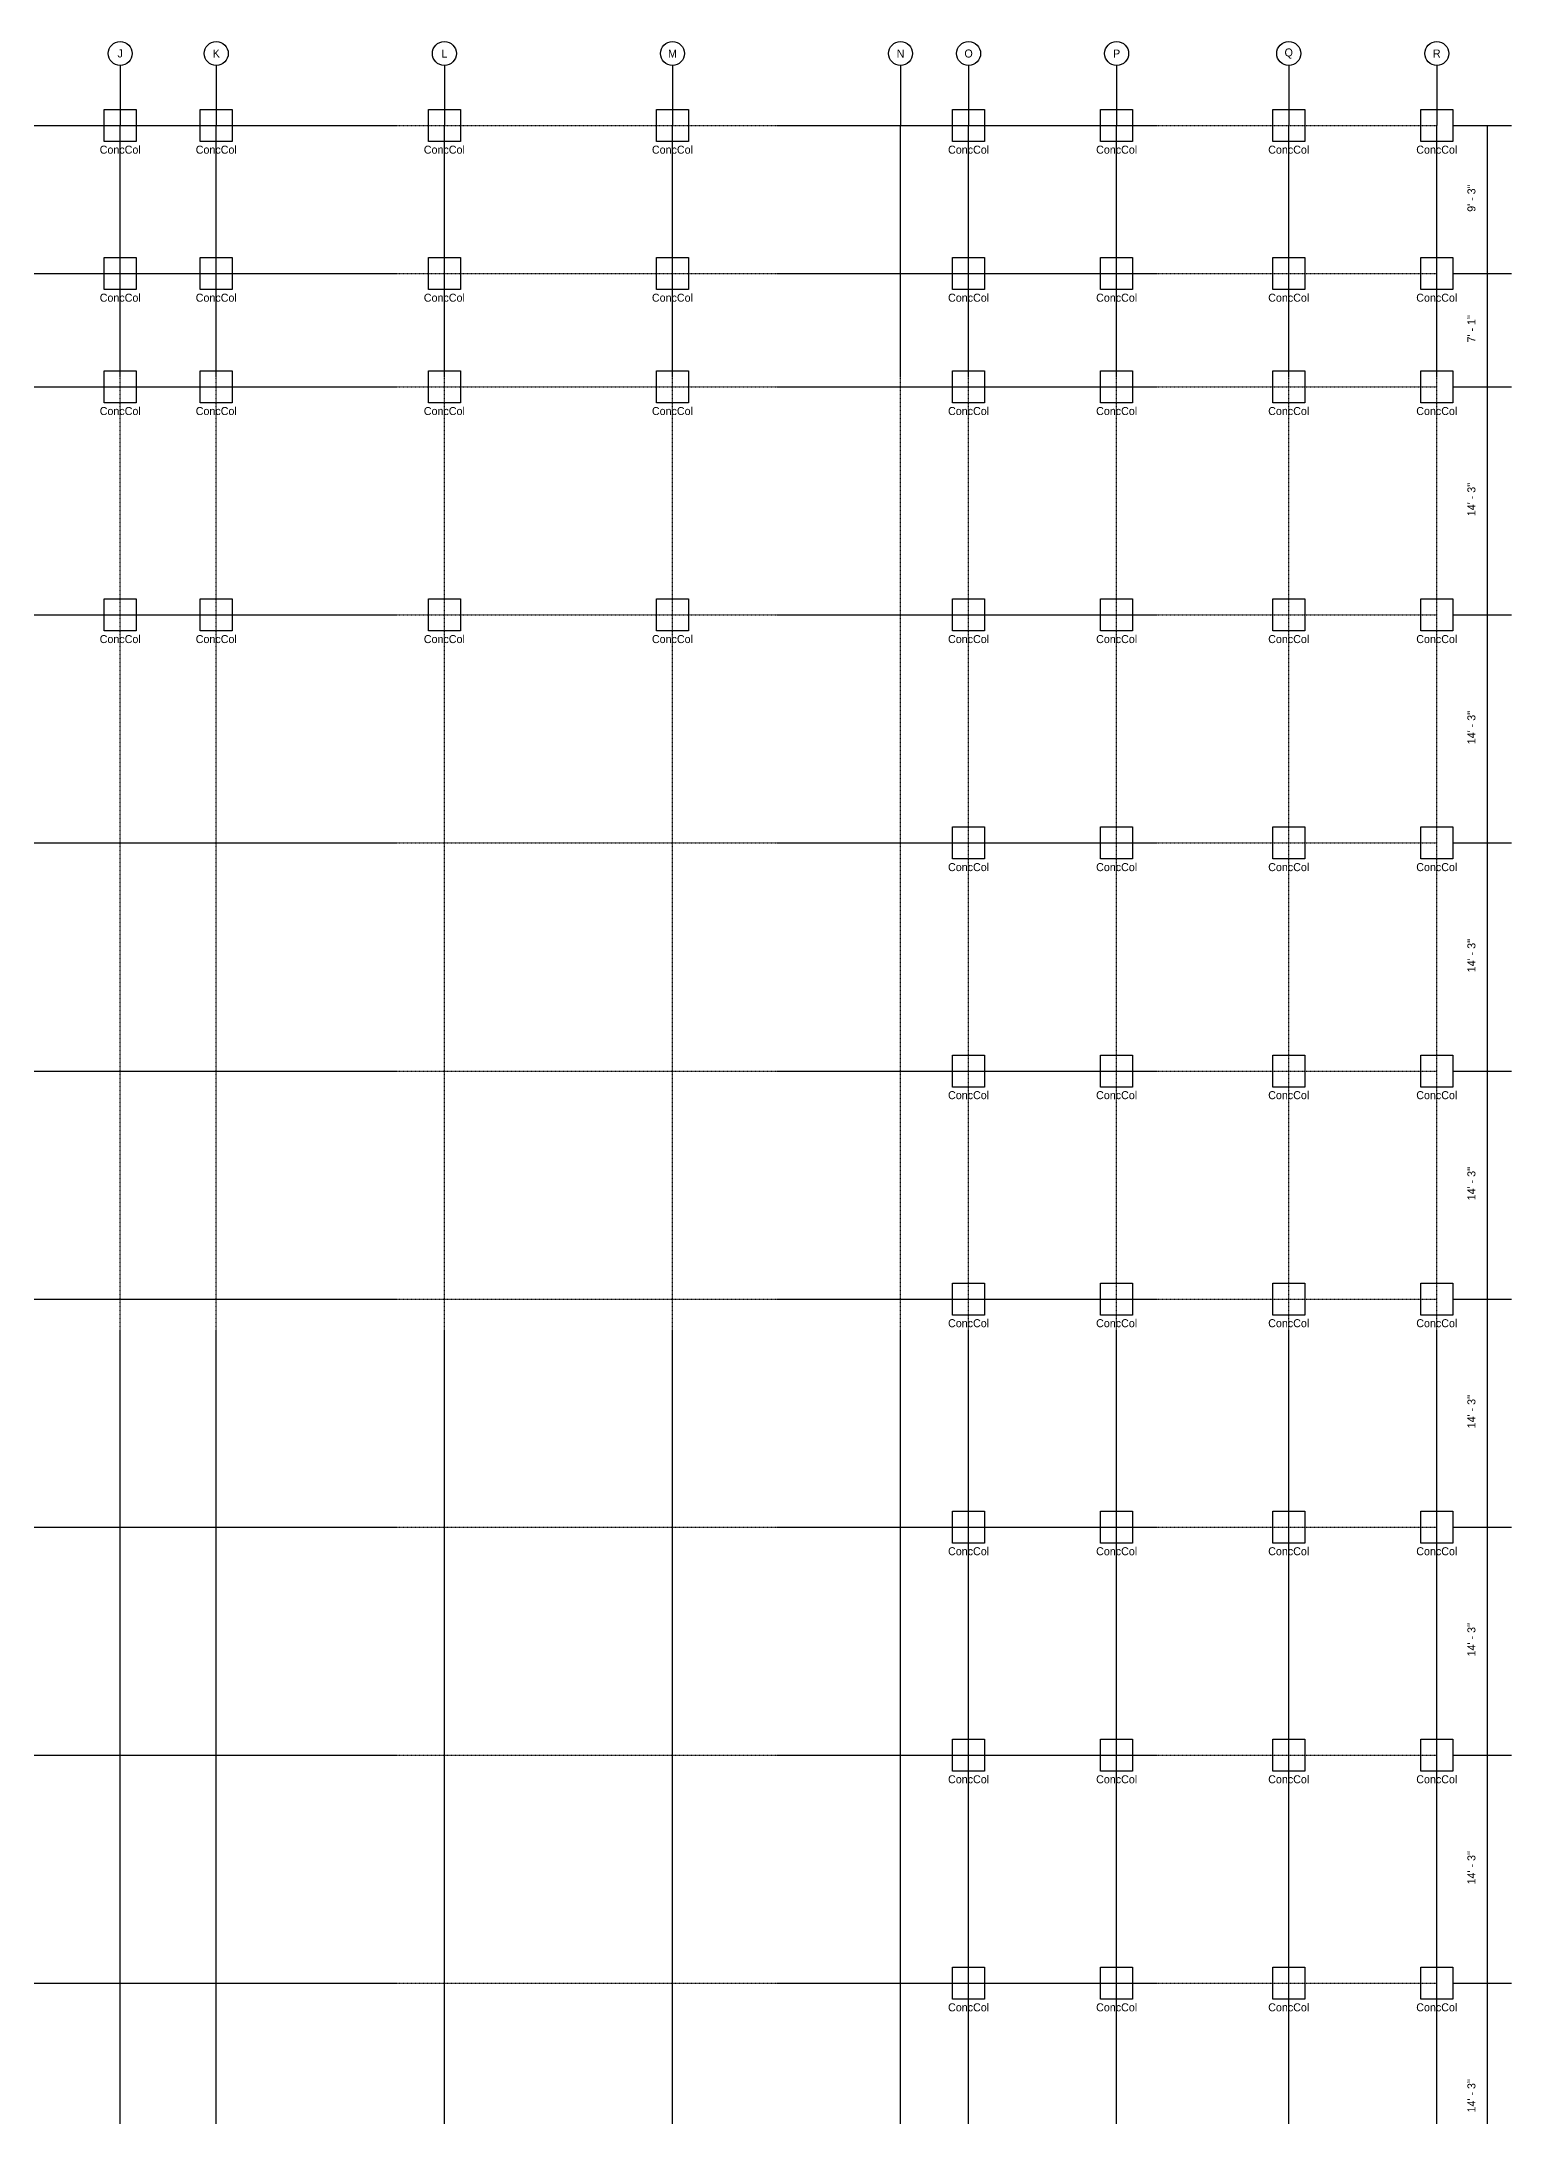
# Model space of a CAD drawing. Extents: x -63 to 2141, y 56 to 3168.
# Drawn here: x 1039 to 2141, y 1612 to 3168 of the extents above; entities that cross this region are included whole.
import ezdxf
from ezdxf.enums import TextEntityAlignment as Align

# ---------------------------------------------------------------- set-up
doc = ezdxf.new("R2010")
doc.units = 0
doc.header["$MEASUREMENT"] = 0
doc.linetypes.add('Center', pattern=[2, 1.25, -0.25, 0.25, -0.25])
doc.layers.get('0').update_dxf_attribs({"linetype": 'CONTINUOUS'})
for name, color, linetype in [('COLS', 5, 'CONTINUOUS'), ('DIMENSIONS', 4, 'CONTINUOUS'), ('GRID', 1, 'CONTINUOUS'), ('TEXT', 5, 'CONTINUOUS')]:
    doc.layers.add(name, color=color, linetype=linetype)
doc.dimstyles.get("Standard").update_dxf_attribs({"dimtxt": 0.18, "dimasz": 0.18, "dimexe": 0.18, "dimexo": 0.0625, "dimgap": 0.09, "dimtad": 0, "dimtih": 1, "dimtoh": 1, "dimdec": 4, "dimzin": 0, "dimtxsty": 'STANDARD', "dimcen": 0.09, "dimazin": 3, "dimtfac": 1, "dimtdec": 4, "dimtofl": 0, "dimtmove": 0, "dimatfit": 3, "dimtolj": 1, "dimtzin": 0})

# ---------------------------------------------------------------- blocks, each defined once
blk = doc.blocks.new('*D101')
at = {"color": 1, "linetype": 'BYBLOCK'}
for points in [[(2126.7, 1708.2), (2127.8, 1707.1), (2118.2, 1716.7), (2119.3, 1715.6)], [(2126.7, 1537.2), (2127.8, 1536.1), (2118.2, 1545.7), (2119.3, 1544.6)]]:
    blk.add_solid(points, dxfattribs=at)
at = {"layer": 'DIMENSIONS', "color": 9, "linetype": 'BYBLOCK'}
for p, q in [((2097, 1711.9), (2141, 1711.9)), ((2097, 1540.9), (2141, 1540.9))]:
    blk.add_line(p, q, dxfattribs=at)
at = {"layer": 'DIMENSIONS', "color": 0, "linetype": 'BYBLOCK'}
blk.add_line((2123, 1540.9), (2123, 1711.9), dxfattribs=at)
at = {"layer": 'DIMENSIONS', "color": 0, "linetype": 'BYBLOCK', "insert": (2111, 1626.4), "char_height": 6, "attachment_point": 5, "rotation": 90}
blk.add_mtext("\\A1; 14' - 3''", dxfattribs=at)
blk = doc.blocks.new('*D102')
at = {"color": 1, "linetype": 'BYBLOCK'}
for points in [[(2126.7, 1879.2), (2127.8, 1878.1), (2118.2, 1887.7), (2119.3, 1886.6)], [(2126.7, 1708.2), (2127.8, 1707.1), (2118.2, 1716.7), (2119.3, 1715.6)]]:
    blk.add_solid(points, dxfattribs=at)
at = {"layer": 'DIMENSIONS', "color": 9, "linetype": 'BYBLOCK'}
for p, q in [((2097, 1882.9), (2141, 1882.9)), ((2097, 1711.9), (2141, 1711.9))]:
    blk.add_line(p, q, dxfattribs=at)
at = {"layer": 'DIMENSIONS', "color": 0, "linetype": 'BYBLOCK'}
blk.add_line((2123, 1711.9), (2123, 1882.9), dxfattribs=at)
at = {"layer": 'DIMENSIONS', "color": 0, "linetype": 'BYBLOCK', "insert": (2111, 1797.4), "char_height": 6, "attachment_point": 5, "rotation": 90}
blk.add_mtext("\\A1; 14' - 3''", dxfattribs=at)
blk = doc.blocks.new('*D103')
at = {"color": 1, "linetype": 'BYBLOCK'}
for points in [[(2126.7, 2050.2), (2127.8, 2049.1), (2118.2, 2058.7), (2119.3, 2057.6)], [(2126.7, 1879.2), (2127.8, 1878.1), (2118.2, 1887.7), (2119.3, 1886.6)]]:
    blk.add_solid(points, dxfattribs=at)
at = {"layer": 'DIMENSIONS', "color": 9, "linetype": 'BYBLOCK'}
for p, q in [((2097, 2053.9), (2141, 2053.9)), ((2097, 1882.9), (2141, 1882.9))]:
    blk.add_line(p, q, dxfattribs=at)
at = {"layer": 'DIMENSIONS', "color": 0, "linetype": 'BYBLOCK'}
blk.add_line((2123, 1882.9), (2123, 2053.9), dxfattribs=at)
at = {"layer": 'DIMENSIONS', "color": 0, "linetype": 'BYBLOCK', "insert": (2111, 1968.4), "char_height": 6, "attachment_point": 5, "rotation": 90}
blk.add_mtext("\\A1; 14' - 3''", dxfattribs=at)
blk = doc.blocks.new('*D104')
at = {"color": 1, "linetype": 'BYBLOCK'}
for points in [[(2126.7, 2221.2), (2127.8, 2220.1), (2118.2, 2229.7), (2119.3, 2228.6)], [(2126.7, 2050.2), (2127.8, 2049.1), (2118.2, 2058.7), (2119.3, 2057.6)]]:
    blk.add_solid(points, dxfattribs=at)
at = {"layer": 'DIMENSIONS', "color": 9, "linetype": 'BYBLOCK'}
for p, q in [((2097, 2224.9), (2141, 2224.9)), ((2097, 2053.9), (2141, 2053.9))]:
    blk.add_line(p, q, dxfattribs=at)
at = {"layer": 'DIMENSIONS', "color": 0, "linetype": 'BYBLOCK'}
blk.add_line((2123, 2053.9), (2123, 2224.9), dxfattribs=at)
at = {"layer": 'DIMENSIONS', "color": 0, "linetype": 'BYBLOCK', "insert": (2111, 2139.4), "char_height": 6, "attachment_point": 5, "rotation": 90}
blk.add_mtext("\\A1; 14' - 3''", dxfattribs=at)
blk = doc.blocks.new('*D105')
at = {"color": 1, "linetype": 'BYBLOCK'}
for points in [[(2126.7, 2392.2), (2127.8, 2391.1), (2118.2, 2400.7), (2119.3, 2399.6)], [(2126.7, 2221.2), (2127.8, 2220.1), (2118.2, 2229.7), (2119.3, 2228.6)]]:
    blk.add_solid(points, dxfattribs=at)
at = {"layer": 'DIMENSIONS', "color": 9, "linetype": 'BYBLOCK'}
for p, q in [((2097, 2395.9), (2141, 2395.9)), ((2097, 2224.9), (2141, 2224.9))]:
    blk.add_line(p, q, dxfattribs=at)
at = {"layer": 'DIMENSIONS', "color": 0, "linetype": 'BYBLOCK'}
blk.add_line((2123, 2224.9), (2123, 2395.9), dxfattribs=at)
at = {"layer": 'DIMENSIONS', "color": 0, "linetype": 'BYBLOCK', "insert": (2111, 2310.4), "char_height": 6, "attachment_point": 5, "rotation": 90}
blk.add_mtext("\\A1; 14' - 3''", dxfattribs=at)
blk = doc.blocks.new('*D106')
at = {"color": 1, "linetype": 'BYBLOCK'}
for points in [[(2126.7, 2563.2), (2127.8, 2562.1), (2118.2, 2571.7), (2119.3, 2570.6)], [(2126.7, 2392.2), (2127.8, 2391.1), (2118.2, 2400.7), (2119.3, 2399.6)]]:
    blk.add_solid(points, dxfattribs=at)
at = {"layer": 'DIMENSIONS', "color": 9, "linetype": 'BYBLOCK'}
for p, q in [((2097, 2566.9), (2141, 2566.9)), ((2097, 2395.9), (2141, 2395.9))]:
    blk.add_line(p, q, dxfattribs=at)
at = {"layer": 'DIMENSIONS', "color": 0, "linetype": 'BYBLOCK'}
blk.add_line((2123, 2395.9), (2123, 2566.9), dxfattribs=at)
at = {"layer": 'DIMENSIONS', "color": 0, "linetype": 'BYBLOCK', "insert": (2111, 2481.4), "char_height": 6, "attachment_point": 5, "rotation": 90}
blk.add_mtext("\\A1; 14' - 3''", dxfattribs=at)
blk = doc.blocks.new('*D107')
at = {"color": 1, "linetype": 'BYBLOCK'}
for points in [[(2126.7, 2734.2), (2127.8, 2733.1), (2118.2, 2742.7), (2119.3, 2741.6)], [(2126.7, 2563.2), (2127.8, 2562.1), (2118.2, 2571.7), (2119.3, 2570.6)]]:
    blk.add_solid(points, dxfattribs=at)
at = {"layer": 'DIMENSIONS', "color": 9, "linetype": 'BYBLOCK'}
for p, q in [((2097, 2737.9), (2141, 2737.9)), ((2097, 2566.9), (2141, 2566.9))]:
    blk.add_line(p, q, dxfattribs=at)
at = {"layer": 'DIMENSIONS', "color": 0, "linetype": 'BYBLOCK'}
blk.add_line((2123, 2566.9), (2123, 2737.9), dxfattribs=at)
at = {"layer": 'DIMENSIONS', "color": 0, "linetype": 'BYBLOCK', "insert": (2111, 2652.4), "char_height": 6, "attachment_point": 5, "rotation": 90}
blk.add_mtext("\\A1; 14' - 3''", dxfattribs=at)
blk = doc.blocks.new('*D108')
at = {"color": 1, "linetype": 'BYBLOCK'}
for points in [[(2126.7, 2905.2), (2127.8, 2904.1), (2118.2, 2913.7), (2119.3, 2912.6)], [(2126.7, 2734.2), (2127.8, 2733.1), (2118.2, 2742.7), (2119.3, 2741.6)]]:
    blk.add_solid(points, dxfattribs=at)
at = {"layer": 'DIMENSIONS', "color": 9, "linetype": 'BYBLOCK'}
for p, q in [((2097, 2908.9), (2141, 2908.9)), ((2097, 2737.9), (2141, 2737.9))]:
    blk.add_line(p, q, dxfattribs=at)
at = {"layer": 'DIMENSIONS', "color": 0, "linetype": 'BYBLOCK'}
blk.add_line((2123, 2737.9), (2123, 2908.9), dxfattribs=at)
at = {"layer": 'DIMENSIONS', "color": 0, "linetype": 'BYBLOCK', "insert": (2111, 2823.4), "char_height": 6, "attachment_point": 5, "rotation": 90}
blk.add_mtext("\\A1; 14' - 3''", dxfattribs=at)
blk = doc.blocks.new('*D109')
at = {"color": 1, "linetype": 'BYBLOCK'}
for points in [[(2126.7, 2990.2), (2127.8, 2989.1), (2118.2, 2998.7), (2119.3, 2997.6)], [(2126.7, 2905.2), (2127.8, 2904.1), (2118.2, 2913.7), (2119.3, 2912.6)]]:
    blk.add_solid(points, dxfattribs=at)
at = {"layer": 'DIMENSIONS', "color": 9, "linetype": 'BYBLOCK'}
for p, q in [((2097, 2993.9), (2141, 2993.9)), ((2097, 2908.9), (2141, 2908.9))]:
    blk.add_line(p, q, dxfattribs=at)
at = {"layer": 'DIMENSIONS', "color": 0, "linetype": 'BYBLOCK'}
blk.add_line((2123, 2908.9), (2123, 2993.9), dxfattribs=at)
at = {"layer": 'DIMENSIONS', "color": 0, "linetype": 'BYBLOCK', "insert": (2111, 2951.4), "char_height": 6, "attachment_point": 5, "rotation": 90}
blk.add_mtext("\\A1; 7' - 1''", dxfattribs=at)
blk = doc.blocks.new('*D110')
at = {"color": 1, "linetype": 'BYBLOCK'}
for points in [[(2126.7, 3101.2), (2127.8, 3100.1), (2118.2, 3109.7), (2119.3, 3108.6)], [(2126.7, 2990.2), (2127.8, 2989.1), (2118.2, 2998.7), (2119.3, 2997.6)]]:
    blk.add_solid(points, dxfattribs=at)
at = {"layer": 'DIMENSIONS', "color": 9, "linetype": 'BYBLOCK'}
for p, q in [((2097, 3104.9), (2141, 3104.9)), ((2097, 2993.9), (2141, 2993.9))]:
    blk.add_line(p, q, dxfattribs=at)
at = {"layer": 'DIMENSIONS', "color": 0, "linetype": 'BYBLOCK'}
blk.add_line((2123, 2993.9), (2123, 3104.9), dxfattribs=at)
at = {"layer": 'DIMENSIONS', "color": 0, "linetype": 'BYBLOCK', "insert": (2111, 3049.4), "char_height": 6, "attachment_point": 5, "rotation": 90}
blk.add_mtext("\\A1; 9' - 3''", dxfattribs=at)

msp = doc.modelspace()

# ---------------------------------------------------------------- linework, layer by layer
at = {"layer": 'COLS', "color": 5, "linetype": 'CONTINUOUS'}
for points in [[(1110, 3092.916), (1086, 3092.916), (1086, 3116.916), (1110, 3116.916)], [(1182, 3092.916), (1158, 3092.916), (1158, 3116.916), (1182, 3116.916)], [(1353, 3092.916), (1329, 3092.916), (1329, 3116.916), (1353, 3116.916)], [(1524, 3092.916), (1500, 3092.916), (1500, 3116.916), (1524, 3116.916)], [(1746, 3092.916), (1722, 3092.916), (1722, 3116.916), (1746, 3116.916)], [(1857, 3092.916), (1833, 3092.916), (1833, 3116.916), (1857, 3116.916)], [(1986, 3092.916), (1962, 3092.916), (1962, 3116.916), (1986, 3116.916)], [(2097, 3092.916), (2073, 3092.916), (2073, 3116.916), (2097, 3116.916)], [(1110, 2981.916), (1086, 2981.916), (1086, 3005.916), (1110, 3005.916)], [(1182, 2981.916), (1158, 2981.916), (1158, 3005.916), (1182, 3005.916)], [(1353, 2981.916), (1329, 2981.916), (1329, 3005.916), (1353, 3005.916)], [(1524, 2981.916), (1500, 2981.916), (1500, 3005.916), (1524, 3005.916)], [(1746, 2981.916), (1722, 2981.916), (1722, 3005.916), (1746, 3005.916)], [(1857, 2981.916), (1833, 2981.916), (1833, 3005.916), (1857, 3005.916)], [(1986, 2981.916), (1962, 2981.916), (1962, 3005.916), (1986, 3005.916)], [(2097, 2981.916), (2073, 2981.916), (2073, 3005.916), (2097, 3005.916)], [(1110, 2896.92), (1086, 2896.92), (1086, 2920.92), (1110, 2920.92)], [(1182, 2896.92), (1158, 2896.92), (1158, 2920.92), (1182, 2920.92)], [(1353, 2896.92), (1329, 2896.92), (1329, 2920.92), (1353, 2920.92)], [(1524, 2896.92), (1500, 2896.92), (1500, 2920.92), (1524, 2920.92)], [(1746, 2896.92), (1722, 2896.92), (1722, 2920.92), (1746, 2920.92)], [(1857, 2896.92), (1833, 2896.92), (1833, 2920.92), (1857, 2920.92)], [(1986, 2896.92), (1962, 2896.92), (1962, 2920.92), (1986, 2920.92)], [(2097, 2896.92), (2073, 2896.92), (2073, 2920.92), (2097, 2920.92)], [(1110, 2725.92), (1086, 2725.92), (1086, 2749.92), (1110, 2749.92)], [(1182, 2725.92), (1158, 2725.92), (1158, 2749.92), (1182, 2749.92)], [(1353, 2725.92), (1329, 2725.92), (1329, 2749.92), (1353, 2749.92)], [(1524, 2725.92), (1500, 2725.92), (1500, 2749.92), (1524, 2749.92)], [(1746, 2725.92), (1722, 2725.92), (1722, 2749.92), (1746, 2749.92)], [(1857, 2725.92), (1833, 2725.92), (1833, 2749.92), (1857, 2749.92)], [(1986, 2725.92), (1962, 2725.92), (1962, 2749.92), (1986, 2749.92)], [(2097, 2725.92), (2073, 2725.92), (2073, 2749.92), (2097, 2749.92)], [(1746, 2554.92), (1722, 2554.92), (1722, 2578.92), (1746, 2578.92)], [(1857, 2554.92), (1833, 2554.92), (1833, 2578.92), (1857, 2578.92)], [(1986, 2554.92), (1962, 2554.92), (1962, 2578.92), (1986, 2578.92)], [(2097, 2554.92), (2073, 2554.92), (2073, 2578.92), (2097, 2578.92)], [(1746, 2383.92), (1722, 2383.92), (1722, 2407.92), (1746, 2407.92)], [(1857, 2383.92), (1833, 2383.92), (1833, 2407.92), (1857, 2407.92)], [(1986, 2383.92), (1962, 2383.92), (1962, 2407.92), (1986, 2407.92)], [(2097, 2383.92), (2073, 2383.92), (2073, 2407.92), (2097, 2407.92)], [(1746, 2212.92), (1722, 2212.92), (1722, 2236.92), (1746, 2236.92)], [(1857, 2212.92), (1833, 2212.92), (1833, 2236.92), (1857, 2236.92)], [(1986, 2212.92), (1962, 2212.92), (1962, 2236.92), (1986, 2236.92)], [(2097, 2212.92), (2073, 2212.92), (2073, 2236.92), (2097, 2236.92)], [(1746, 2041.92), (1722, 2041.92), (1722, 2065.92), (1746, 2065.92)], [(1857, 2041.92), (1833, 2041.92), (1833, 2065.92), (1857, 2065.92)], [(1986, 2041.92), (1962, 2041.92), (1962, 2065.92), (1986, 2065.92)], [(2097, 2041.92), (2073, 2041.92), (2073, 2065.92), (2097, 2065.92)], [(1746, 1870.92), (1722, 1870.92), (1722, 1894.92), (1746, 1894.92)], [(1857, 1870.92), (1833, 1870.92), (1833, 1894.92), (1857, 1894.92)], [(1986, 1870.92), (1962, 1870.92), (1962, 1894.92), (1986, 1894.92)], [(2097, 1870.92), (2073, 1870.92), (2073, 1894.92), (2097, 1894.92)], [(1746, 1699.92), (1722, 1699.92), (1722, 1723.92), (1746, 1723.92)], [(1857, 1699.92), (1833, 1699.92), (1833, 1723.92), (1857, 1723.92)], [(1986, 1699.92), (1962, 1699.92), (1962, 1723.92), (1986, 1723.92)], [(2097, 1699.92), (2073, 1699.92), (2073, 1723.92), (2097, 1723.92)]]:
    msp.add_lwpolyline(points, close=True, dxfattribs=at)
at = {"layer": 'GRID', "color": 0, "linetype": 'CONTINUOUS'}
for p, q in [((1098, 3149.916), (1098, 3104.916)), ((1170, 3149.916), (1170, 3104.916)), ((1341, 3149.916), (1341, 3104.916)), ((1512, 3149.916), (1512, 3104.916)), ((1683, 3149.916), (1683, 3104.916)), ((1734, 3149.916), (1734, 3104.916)), ((1845, 3149.916), (1845, 3104.916)), ((1974, 3149.916), (1974, 3104.916)), ((2085, 3149.916), (2085, 3104.916))]:
    msp.add_line(p, q, dxfattribs=at)
at = {"layer": 'GRID', "color": 1, "linetype": 'CENTER', "ltscale": 0.5}
for p, q in [((0, 3104.916), (2085, 3104.916)), ((1098, 111.96), (1098, 3104.916)), ((1170, 111.96), (1170, 3104.916)), ((1341, 111.96), (1341, 3104.916)), ((1512, 111.96), (1512, 3104.916)), ((1683, 111.96), (1683, 3104.916)), ((1734, 111.96), (1734, 3104.916)), ((1845, 111.96), (1845, 3104.916)), ((1974, 111.96), (1974, 3104.916)), ((2085, 111.96), (2085, 3104.916)), ((0, 2993.916), (2085, 2993.916)), ((0, 2908.92), (2085, 2908.92)), ((0, 2737.92), (2085, 2737.92)), ((0, 2566.92), (2085, 2566.92)), ((0, 2395.92), (2085, 2395.92)), ((0, 2224.92), (2085, 2224.92)), ((0, 2053.92), (2085, 2053.92)), ((0, 1882.92), (2085, 1882.92)), ((0, 1711.92), (2085, 1711.92))]:
    msp.add_line(p, q, dxfattribs=at)
at = {"layer": 'GRID', "color": 0, "linetype": 'CONTINUOUS'}
for centre in [(1098, 3158.916), (1170, 3158.916), (1341, 3158.916), (1512, 3158.916), (1683, 3158.916), (1734, 3158.916), (1845, 3158.916), (1974, 3158.916), (2085, 3158.916)]:
    msp.add_circle(centre, 9, dxfattribs=at)

# ---------------------------------------------------------------- texts
at = {"layer": 'TEXT', "color": 0}
for s, p in [('J', (1098, 3158.916)), ('K', (1170, 3158.916)), ('L', (1341, 3158.916)), ('M', (1512, 3158.916)), ('N', (1683, 3158.916)), ('O', (1734, 3158.916)), ('P', (1845, 3158.916)), ('Q', (1974, 3158.916)), ('R', (2085, 3158.916)), ('ConcCol', (1098, 3086.916)), ('ConcCol', (1170, 3086.916)), ('ConcCol', (1341, 3086.916)), ('ConcCol', (1512, 3086.916)), ('ConcCol', (1734, 3086.916)), ('ConcCol', (1845, 3086.916)), ('ConcCol', (1974, 3086.916)), ('ConcCol', (2085, 3086.916)), ('ConcCol', (1098, 2975.916)), ('ConcCol', (1170, 2975.916)), ('ConcCol', (1341, 2975.916)), ('ConcCol', (1512, 2975.916)), ('ConcCol', (1734, 2975.916)), ('ConcCol', (1845, 2975.916)), ('ConcCol', (1974, 2975.916)), ('ConcCol', (2085, 2975.916)), ('ConcCol', (1098, 2890.92)), ('ConcCol', (1170, 2890.92)), ('ConcCol', (1341, 2890.92)), ('ConcCol', (1512, 2890.92)), ('ConcCol', (1734, 2890.92)), ('ConcCol', (1845, 2890.92)), ('ConcCol', (1974, 2890.92)), ('ConcCol', (2085, 2890.92)), ('ConcCol', (1098, 2719.92)), ('ConcCol', (1170, 2719.92)), ('ConcCol', (1341, 2719.92)), ('ConcCol', (1512, 2719.92)), ('ConcCol', (1734, 2719.92)), ('ConcCol', (1845, 2719.92)), ('ConcCol', (1974, 2719.92)), ('ConcCol', (2085, 2719.92)), ('ConcCol', (1734, 2548.92)), ('ConcCol', (1845, 2548.92)), ('ConcCol', (1974, 2548.92)), ('ConcCol', (2085, 2548.92)), ('ConcCol', (1734, 2377.92)), ('ConcCol', (1845, 2377.92)), ('ConcCol', (1974, 2377.92)), ('ConcCol', (2085, 2377.92)), ('ConcCol', (1734, 2206.92)), ('ConcCol', (1845, 2206.92)), ('ConcCol', (1974, 2206.92)), ('ConcCol', (2085, 2206.92)), ('ConcCol', (1734, 2035.92)), ('ConcCol', (1845, 2035.92)), ('ConcCol', (1974, 2035.92)), ('ConcCol', (2085, 2035.92)), ('ConcCol', (1734, 1864.92)), ('ConcCol', (1845, 1864.92)), ('ConcCol', (1974, 1864.92)), ('ConcCol', (2085, 1864.92)), ('ConcCol', (1734, 1693.92)), ('ConcCol', (1845, 1693.92)), ('ConcCol', (1974, 1693.92)), ('ConcCol', (2085, 1693.92))]:
    msp.add_text(s, height=6, dxfattribs=at).set_placement(p, align=Align.MIDDLE)

# ---------------------------------------------------------------- dimensions: what is measured, and where the dimension line sits
at = {"layer": 'DIMENSIONS'}
for base, p1, p2, picture, middle in [((2123, 3104.916), (2085, 2993.916), (2085, 3104.916), '*D110', (2085, 3049.416)), ((2123, 2993.916), (2085, 2908.92), (2085, 2993.916), '*D109', (2085, 2951.418)), ((2123, 2908.92), (2085, 2737.92), (2085, 2908.92), '*D108', (2085, 2823.42)), ((2123, 2737.92), (2085, 2566.92), (2085, 2737.92), '*D107', (2085, 2652.42)), ((2123, 2566.92), (2085, 2395.92), (2085, 2566.92), '*D106', (2085, 2481.42)), ((2123, 2395.92), (2085, 2224.92), (2085, 2395.92), '*D105', (2085, 2310.42)), ((2123, 2224.92), (2085, 2053.92), (2085, 2224.92), '*D104', (2085, 2139.42)), ((2123, 2053.92), (2085, 1882.92), (2085, 2053.92), '*D103', (2085, 1968.42)), ((2123, 1882.92), (2085, 1711.92), (2085, 1882.92), '*D102', (2085, 1797.42)), ((2123, 1711.92), (2085, 1540.92), (2085, 1711.92), '*D101', (2085, 1626.42))]:
    dim = msp.add_linear_dim(base=base, p1=p1, p2=p2, dimstyle='STANDARD', dxfattribs=at)
    dim.commit()
    dim.dimension.update_dxf_attribs({"geometry": picture, "text_midpoint": middle})

doc.saveas('drawing.dxf')
